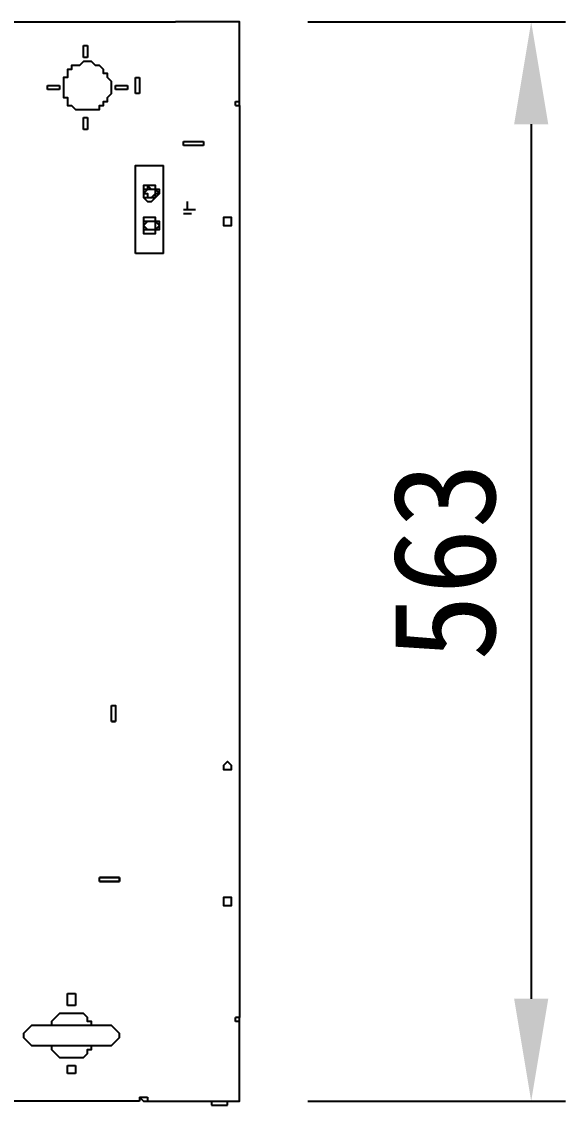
# Model space of a CAD drawing. Header units: millimetres. Extents: x 929 to 1725, y 58 to 532.
# Drawn here: x 1469.28 to 1485.2, y 217.88 to 249.6 of the extents above; entities that cross this region are included whole.
import ezdxf

# ---------------------------------------------------------------- set-up
doc = ezdxf.new("R2010")
doc.units = ezdxf.units.MM
doc.header["$MEASUREMENT"] = 0
doc.header["$PDSIZE"] = -10
doc.layers.get('Defpoints').update_dxf_attribs({"linetype": 'CONTINUOUS'})
doc.layers.add('TI-TEXT', color=3, linetype='CONTINUOUS')
doc.layers.add('TT-WIRE-EQPM', color=6, linetype='CONTINUOUS')
doc.styles.add('굴림체', font='GulimChe.ttf')
doc.dimstyles.new('NEW', dxfattribs={"dimtxt": 3, "dimasz": 3, "dimexe": 1, "dimexo": 2, "dimgap": 1, "dimtad": 1, "dimdec": 4, "dimzin": 0, "dimdsep": 46, "dimtxsty": '굴림체', "dimcen": 0.09, "dimclrd": 1, "dimclre": 1, "dimadec": 0, "dimazin": 0, "dimtfac": 1, "dimtdec": 4, "dimtofl": 0, "dimtmove": 2, "dimatfit": 3, "dimfxl": 0, "dimtolj": 1, "dimtzin": 0, "dimarcsym": 0})

# ---------------------------------------------------------------- blocks, each defined once
blk = doc.blocks.new('*D4')
at = {"layer": 'Defpoints', "color": 0, "linetype": 'ByBlock', "ltscale": 5}
for p in [(1475.66, 249.597), (1475.66, 217.996), (1484.204, 217.996)]:
    blk.add_point(p, dxfattribs=at)
at = {"layer": 'TI-TEXT', "color": 1, "linetype": 'ByBlock', "lineweight": -2, "ltscale": 5}
for p, q in [((1477.66, 249.597), (1485.204, 249.597)), ((1484.204, 246.597), (1484.204, 220.996)), ((1477.66, 217.996), (1485.204, 217.996))]:
    blk.add_line(p, q, dxfattribs=at)
at = {"layer": 'TI-TEXT', "color": 1, "linetype": 'ByBlock', "ltscale": 5}
for points in [[(1483.704, 246.597), (1484.704, 246.597), (1484.204, 249.597)], [(1483.704, 220.996), (1484.704, 220.996), (1484.204, 217.996)]]:
    blk.add_solid(points, dxfattribs=at)
at = {"layer": 'TI-TEXT', "color": 0, "linetype": 'ByBlock', "ltscale": 5, "insert": (1481.67, 233.797), "char_height": 3, "attachment_point": 5, "rotation": 90, "style": '굴림체'}
blk.add_mtext('\\A1;563', dxfattribs=at)

msp = doc.modelspace()

# ---------------------------------------------------------------- linework, layer by layer
at = {"layer": 'TT-WIRE-EQPM', "linetype": 'Continuous'}
for points in [[(1443.94175, 249.59712), (1473.78736, 249.59712), (1473.78736, 249.59712)], [(1475.54299, 249.59712), (1473.78736, 249.59712)], [(1475.66003, 249.59712), (1475.66003, 249.59712), (1475.54299, 249.59712)], [(1475.66003, 247.25629), (1475.66003, 249.59712)], [(1471.09541, 248.89487), (1471.21245, 248.89487)], [(1471.09541, 248.54374), (1471.09541, 248.89487)], [(1471.21245, 248.89487), (1471.21245, 248.54374)], [(1471.9147, 247.72445), (1471.9147, 247.72445), (1471.9147, 247.84149), (1471.9147, 247.84149), (1471.79766, 247.95854), (1471.79766, 247.95854), (1471.79766, 248.07558), (1471.68061, 248.07558), (1471.68061, 248.19262), (1471.68061, 248.19262), (1471.56357, 248.30966), (1471.56357, 248.30966), (1471.44653, 248.30966), (1471.44653, 248.30966), (1471.32949, 248.4267), (1471.09541, 248.4267), (1470.97836, 248.30966), (1470.97836, 248.30966), (1470.86132, 248.30966), (1470.74428, 248.30966), (1470.74428, 248.19262), (1470.62724, 248.19262), (1470.62724, 248.07558), (1470.62724, 248.07558), (1470.62724, 247.95854), (1470.5102, 247.95854), (1470.5102, 247.84149), (1470.5102, 247.84149), (1470.5102, 247.49037), (1470.5102, 247.49037), (1470.5102, 247.37333), (1470.62724, 247.37333), (1470.62724, 247.25629), (1470.62724, 247.25629), (1470.62724, 247.13924), (1470.74428, 247.13924), (1470.74428, 247.13924), (1470.86132, 247.0222), (1470.97836, 247.0222), (1470.97836, 247.0222), (1471.09541, 247.0222), (1471.09541, 247.0222), (1471.21245, 247.0222), (1471.32949, 247.0222), (1471.44653, 247.0222), (1471.44653, 247.0222), (1471.56357, 247.0222), (1471.56357, 247.13924), (1471.68061, 247.13924), (1471.68061, 247.13924), (1471.68061, 247.25629), (1471.79766, 247.25629), (1471.79766, 247.37333), (1471.79766, 247.37333), (1471.9147, 247.49037), (1471.9147, 247.49037), (1471.9147, 247.60741), (1471.9147, 247.72445)], [(1471.21245, 248.54374), (1471.09541, 248.54374)], [(1470.04203, 247.72445), (1470.39316, 247.72445)], [(1470.04203, 247.60741), (1470.04203, 247.72445)], [(1470.39316, 247.72445), (1470.39316, 247.60741)], [(1472.03174, 247.60741), (1472.03174, 247.72445)], [(1472.03174, 247.72445), (1472.38286, 247.72445)], [(1472.38286, 247.72445), (1472.38286, 247.60741)], [(1472.61695, 247.95854), (1472.73399, 247.95854)], [(1472.61695, 247.49037), (1472.61695, 247.95854)], [(1472.61695, 247.95854), (1472.73399, 247.95854)], [(1472.61695, 247.49037), (1472.61695, 247.95854)], [(1472.73399, 247.95854), (1472.73399, 247.49037)], [(1472.73399, 247.95854), (1472.73399, 247.49037)], [(1470.39316, 247.60741), (1470.04203, 247.60741)], [(1472.38286, 247.60741), (1472.03174, 247.60741)], [(1472.73399, 247.49037), (1472.61695, 247.49037)], [(1472.73399, 247.49037), (1472.61695, 247.49037)], [(1475.54299, 247.25629), (1475.66003, 247.25629)], [(1475.54299, 247.13924), (1475.54299, 247.25629)], [(1475.54299, 247.13924), (1475.66003, 247.13924), (1475.66003, 247.25629)], [(1475.54299, 247.13924), (1475.66003, 247.13924)], [(1475.66003, 247.13924), (1475.66003, 220.45376), (1475.54299, 220.45376)], [(1471.09541, 246.78812), (1471.21245, 246.78812)], [(1471.09541, 246.43699), (1471.09541, 246.78812)], [(1471.21245, 246.78812), (1471.21245, 246.43699)], [(1471.21245, 246.43699), (1471.09541, 246.43699)], [(1474.02145, 246.08587), (1474.60665, 246.08587)], [(1474.02145, 245.96883), (1474.02145, 246.08587)], [(1474.02145, 246.08587), (1474.60665, 246.08587)], [(1474.02145, 245.96883), (1474.02145, 246.08587)], [(1474.60665, 245.96883), (1474.02145, 245.96883)], [(1474.60665, 245.96883), (1474.02145, 245.96883)], [(1474.60665, 246.08587), (1474.60665, 245.96883)], [(1474.60665, 246.08587), (1474.60665, 245.96883)], [(1472.61695, 242.8087), (1472.61695, 245.38362), (1473.43624, 245.38362)], [(1473.43624, 242.8087), (1473.43624, 245.38362)], [(1473.3192, 244.56433), (1473.3192, 244.68137), (1473.20216, 244.68137), (1473.20216, 244.79841), (1473.08511, 244.79841), (1472.96807, 244.79841), (1472.85103, 244.79841), (1472.85103, 244.68137), (1472.85103, 244.68137), (1472.85103, 244.56433), (1472.85103, 244.44729), (1472.85103, 244.44729), (1472.96807, 244.33025), (1473.08511, 244.33025), (1473.20216, 244.44729), (1473.20216, 244.44729), (1473.3192, 244.56433), (1473.3192, 244.56433)], [(1473.3192, 244.56433), (1473.20216, 244.68137), (1473.20216, 244.68137), (1473.20216, 244.79841), (1473.08511, 244.79841), (1472.96807, 244.79841), (1472.85103, 244.79841), (1472.85103, 244.68137), (1472.85103, 244.68137), (1472.85103, 244.56433), (1472.85103, 244.44729), (1472.85103, 244.44729), (1472.96807, 244.33025), (1473.08511, 244.33025), (1473.20216, 244.44729), (1473.20216, 244.44729), (1473.20216, 244.56433), (1473.3192, 244.56433)], [(1473.20216, 244.56433), (1473.20216, 244.68137), (1473.20216, 244.68137), (1473.08511, 244.68137), (1472.96807, 244.79841), (1472.96807, 244.68137), (1472.85103, 244.68137), (1472.85103, 244.68137), (1472.85103, 244.56433), (1472.85103, 244.44729), (1472.96807, 244.44729), (1473.08511, 244.44729), (1473.20216, 244.44729), (1473.20216, 244.56433), (1473.20216, 244.56433)], [(1473.20216, 244.56433), (1473.20216, 244.68137), (1473.08511, 244.68137), (1472.96807, 244.68137), (1472.96807, 244.68137), (1472.96807, 244.68137), (1472.85103, 244.56433), (1472.96807, 244.56433), (1472.96807, 244.44729), (1473.08511, 244.44729), (1473.20216, 244.56433), (1473.20216, 244.56433)], [(1474.13849, 244.09616), (1474.13849, 244.33025)], [(1474.02145, 244.09616), (1474.37257, 244.09616)], [(1474.02145, 243.97912), (1474.25553, 243.97912)], [(1474.02145, 243.97912), (1474.25553, 243.97912)], [(1473.3192, 243.628), (1473.3192, 243.74504), (1473.20216, 243.74504), (1473.20216, 243.86208), (1473.08511, 243.86208), (1472.96807, 243.86208), (1472.85103, 243.86208), (1472.85103, 243.74504), (1472.85103, 243.74504), (1472.85103, 243.51095), (1472.85103, 243.51095), (1472.85103, 243.39391), (1472.96807, 243.39391), (1473.08511, 243.39391), (1473.20216, 243.39391), (1473.20216, 243.51095), (1473.3192, 243.51095), (1473.3192, 243.628)], [(1473.3192, 243.628), (1473.20216, 243.74504), (1473.20216, 243.74504), (1473.20216, 243.86208), (1473.08511, 243.86208), (1472.96807, 243.86208), (1472.85103, 243.86208), (1472.85103, 243.74504), (1472.85103, 243.74504), (1472.85103, 243.51095), (1472.85103, 243.51095), (1472.85103, 243.39391), (1472.96807, 243.39391), (1473.08511, 243.39391), (1473.20216, 243.39391), (1473.20216, 243.51095), (1473.20216, 243.51095), (1473.3192, 243.628)], [(1473.20216, 243.628), (1473.20216, 243.74504), (1473.08511, 243.74504), (1472.96807, 243.74504), (1472.96807, 243.74504), (1472.96807, 243.74504), (1472.85103, 243.628), (1472.96807, 243.51095), (1472.96807, 243.51095), (1472.96807, 243.51095), (1473.08511, 243.51095), (1473.20216, 243.51095), (1473.20216, 243.628)], [(1473.20216, 243.628), (1473.20216, 243.628), (1473.20216, 243.74504), (1473.08511, 243.74504), (1472.96807, 243.74504), (1472.85103, 243.74504), (1472.85103, 243.628), (1472.85103, 243.628), (1472.85103, 243.51095), (1472.96807, 243.51095), (1473.08511, 243.51095), (1473.20216, 243.51095), (1473.20216, 243.51095), (1473.20216, 243.628)], [(1475.42595, 243.74504), (1475.42595, 243.86208), (1475.3089, 243.86208), (1475.3089, 243.86208), (1475.19186, 243.86208), (1475.19186, 243.628), (1475.3089, 243.628), (1475.3089, 243.628), (1475.42595, 243.628), (1475.42595, 243.74504)], [(1473.43624, 242.8087), (1472.61695, 242.8087)], [(1471.9147, 229.11484), (1471.9147, 229.583)], [(1471.9147, 229.583), (1472.03174, 229.583)], [(1471.9147, 229.583), (1472.03174, 229.583), (1472.03174, 229.11484)], [(1471.9147, 229.11484), (1471.9147, 229.583)], [(1472.03174, 229.583), (1472.03174, 229.11484)], [(1472.03174, 229.11484), (1471.9147, 229.11484)], [(1471.9147, 229.11484), (1472.03174, 229.11484)], [(1475.42595, 227.82738), (1475.42595, 227.82738), (1475.3089, 227.94442), (1475.3089, 227.94442), (1475.19186, 227.82738), (1475.19186, 227.71034), (1475.3089, 227.71034), (1475.3089, 227.71034), (1475.42595, 227.71034), (1475.42595, 227.82738)], [(1471.56357, 224.55021), (1472.14878, 224.55021)], [(1471.56357, 224.43317), (1471.56357, 224.55021)], [(1471.56357, 224.43317), (1471.56357, 224.55021)], [(1472.14878, 224.55021), (1471.56357, 224.55021)], [(1472.14878, 224.43317), (1471.56357, 224.43317)], [(1471.56357, 224.43317), (1472.14878, 224.43317)], [(1472.14878, 224.55021), (1472.14878, 224.43317)], [(1472.14878, 224.43317), (1472.14878, 224.55021)], [(1475.42595, 223.84796), (1475.42595, 223.96501), (1475.3089, 223.96501), (1475.3089, 223.96501), (1475.19186, 223.96501), (1475.19186, 223.73092), (1475.3089, 223.73092), (1475.3089, 223.73092), (1475.42595, 223.73092), (1475.42595, 223.84796)], [(1470.62724, 221.15601), (1470.86132, 221.15601)], [(1470.62724, 220.80488), (1470.62724, 221.15601)], [(1470.86132, 221.15601), (1470.86132, 220.80488)], [(1470.86132, 220.80488), (1470.62724, 220.80488)], [(1471.44653, 220.21967), (1471.32949, 220.21967), (1471.32949, 220.33672), (1471.21245, 220.33672), (1471.21245, 220.45376), (1471.21245, 220.45376), (1471.09541, 220.5708), (1471.09541, 220.5708), (1470.97836, 220.5708), (1470.97836, 220.5708), (1470.5102, 220.5708), (1470.5102, 220.5708), (1470.39316, 220.5708), (1470.39316, 220.5708), (1470.27612, 220.45376), (1470.27612, 220.45376), (1470.15907, 220.33672), (1470.15907, 220.33672), (1470.15907, 220.21967), (1470.04203, 220.21967)], [(1475.54299, 220.33672), (1475.54299, 220.45376)], [(1475.66003, 220.33672), (1475.66003, 220.45376), (1475.54299, 220.45376)], [(1469.69091, 220.21967), (1469.57387, 220.21967), (1469.45682, 220.10263), (1469.45682, 220.10263), (1469.33978, 219.98559), (1469.33978, 219.86855), (1469.33978, 219.86855), (1469.45682, 219.75151), (1469.45682, 219.75151), (1469.57387, 219.63447), (1469.69091, 219.63447)], [(1471.79766, 220.21967), (1469.69091, 220.21967)], [(1472.14878, 219.86855), (1472.14878, 219.98559), (1472.03174, 220.10263), (1472.03174, 220.10263), (1471.9147, 220.21967), (1471.79766, 220.21967)], [(1475.66003, 220.33672), (1475.54299, 220.33672)], [(1475.66003, 218.11292), (1475.66003, 220.33672)], [(1471.79766, 219.63447), (1471.9147, 219.63447), (1472.03174, 219.75151), (1472.03174, 219.75151), (1472.14878, 219.86855), (1472.14878, 219.86855)], [(1469.69091, 219.63447), (1471.79766, 219.63447)], [(1470.04203, 219.63447), (1470.15907, 219.63447), (1470.15907, 219.51742), (1470.15907, 219.51742), (1470.27612, 219.40038), (1470.27612, 219.40038), (1470.39316, 219.28334), (1470.39316, 219.28334), (1470.5102, 219.28334), (1470.5102, 219.28334), (1470.97836, 219.28334), (1470.97836, 219.28334), (1471.09541, 219.28334), (1471.09541, 219.28334), (1471.21245, 219.40038), (1471.21245, 219.40038), (1471.21245, 219.51742), (1471.32949, 219.51742), (1471.32949, 219.63447), (1471.44653, 219.63447)], [(1470.62724, 219.04926), (1470.86132, 219.04926)], [(1470.62724, 218.81517), (1470.62724, 219.04926)], [(1470.86132, 219.04926), (1470.86132, 218.81517)], [(1470.86132, 218.81517), (1470.62724, 218.81517)], [(1472.73399, 217.99588), (1444.76104, 217.99588)], [(1472.73399, 218.11292), (1472.73399, 217.99588)], [(1472.73399, 218.11292), (1472.96807, 218.11292)], [(1472.73399, 218.11292), (1472.85103, 217.99588), (1472.96807, 217.99588)], [(1472.96807, 218.11292), (1472.96807, 217.99588)], [(1472.96807, 217.99588), (1475.54299, 217.99588)], [(1474.84074, 217.99588), (1474.84074, 217.87884)], [(1475.3089, 217.87884), (1475.3089, 217.99588)], [(1475.54299, 217.99588), (1475.66003, 217.99588), (1475.66003, 218.11292)], [(1474.84074, 217.87884), (1475.07482, 217.87884)], [(1474.84074, 217.87884), (1474.95778, 217.87884)], [(1474.95778, 217.87884), (1475.07482, 217.87884)], [(1475.07482, 217.87884), (1475.3089, 217.87884)], [(1475.07482, 217.87884), (1475.3089, 217.87884)]]:
    msp.add_lwpolyline(points, dxfattribs=at)

# ---------------------------------------------------------------- dimensions: what is measured, and where the dimension line sits
at = {"layer": 'TI-TEXT', "linetype": 'ByBlock', "ltscale": 5}
dim = msp.add_linear_dim(base=(1484.20407, 217.99588), p1=(1475.66003, 249.59712), p2=(1475.66003, 217.99588), angle=90, text='563', dimstyle='NEW', dxfattribs=at)
dim.commit()
dim.dimension.update_dxf_attribs({"geometry": '*D4', "text_midpoint": (1481.67016, 233.7965)})

doc.saveas('drawing.dxf')
